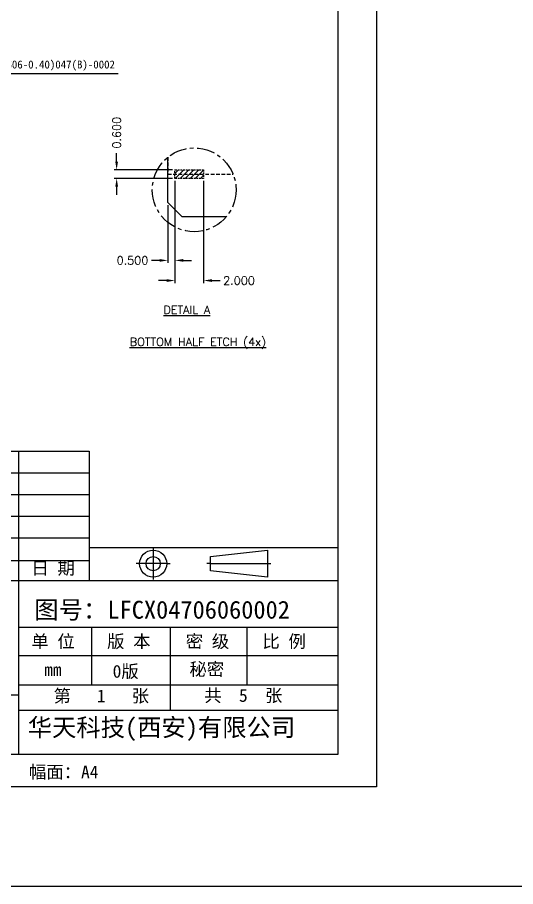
# Model space of a CAD drawing. Header units: inches. Extents: x 5 to 403, y 5 to 265.
# Drawn here: x 134.6 to 204.3, y 5.4 to 127 of the extents above; entities that cross this region are included whole.
import ezdxf
from ezdxf.lldxf.tags import DXFTag

# ---------------------------------------------------------------- set-up
doc = ezdxf.new("R2010")
doc.units = ezdxf.units.IN
doc.header["$MEASUREMENT"] = 0
for name, pattern in [('CENTER', [2, 1.25, -0.25, 0.25, -0.25]), ('DASHED', [0.75, 0.5, -0.25]), ('HIDDEN', [0.375, 0.25, -0.125])]:
    doc.linetypes.add(name, pattern=pattern)
doc.layers.add('1（实线、SECTION图示等）', color=7, linetype='Continuous')
doc.layers.add('DIM(尺寸标注）', color=4, linetype='Continuous')
doc.styles.add('SIMPLEX', font='SIMPLEX')
doc.styles.get("Standard").update_dxf_attribs({"font": ''})
doc.styles.add('宋体', font='')
doc.styles.get('Standard').set_extended_font_data('SimSun')
doc.styles.get('宋体').set_extended_font_data('SimSun')
tags = doc.linetypes.add('BORDER', pattern=[8.75, 2.5, -1.25, 2.5, -1.25, 0, -1.25]).pattern_tags.tags
tags[14:15] = [DXFTag(74, 4), DXFTag(75, 0), DXFTag(340, '0'), DXFTag(46, 1.0), DXFTag(50, 0.0), DXFTag(44, 0.0), DXFTag(45, 0.0)]
tags[12:13] = [DXFTag(74, 4), DXFTag(75, 0), DXFTag(340, '0'), DXFTag(46, 1.0), DXFTag(50, 0.0), DXFTag(44, 0.0), DXFTag(45, 0.0)]
tags[10:11] = [DXFTag(74, 4), DXFTag(75, 0), DXFTag(340, '0'), DXFTag(46, 1.0), DXFTag(50, 0.0), DXFTag(44, 0.0), DXFTag(45, 0.0)]
tags[8:9] = [DXFTag(74, 4), DXFTag(75, 0), DXFTag(340, '0'), DXFTag(46, 1.0), DXFTag(50, 0.0), DXFTag(44, 0.0), DXFTag(45, 0.0)]
tags[6:7] = [DXFTag(74, 4), DXFTag(75, 0), DXFTag(340, '0'), DXFTag(46, 1.0), DXFTag(50, 0.0), DXFTag(44, 0.0), DXFTag(45, 0.0)]
tags[4:5] = [DXFTag(74, 4), DXFTag(75, 0), DXFTag(340, '0'), DXFTag(46, 1.0), DXFTag(50, 0.0), DXFTag(44, 0.0), DXFTag(45, 0.0)]
doc.dimstyles.get("Standard").update_dxf_attribs({"dimtxt": 0.18, "dimasz": 0.18, "dimexe": 0.18, "dimexo": 0.0625, "dimgap": 0.09, "dimtad": 0, "dimtih": 1, "dimtoh": 1, "dimdec": 4, "dimzin": 0, "dimdsep": 46, "dimtxsty": 'Standard', "dimcen": 0.09, "dimadec": 0, "dimazin": 0, "dimtfac": 1, "dimtdec": 4, "dimtofl": 0, "dimtmove": 0, "dimatfit": 3, "dimfxl": 0, "dimtolj": 1, "dimtzin": 0, "dimarcsym": 0})

msp = doc.modelspace()

# ---------------------------------------------------------------- hatches: boundary and pattern name
at = {"layer": 'DIM(尺寸标注）'}
h = msp.add_hatch(dxfattribs=at)
h.set_pattern_fill('ANSI31', color=256, scale=4, style=0)
h.set_pattern_definition([(45, (-363.40845, 188.92154), (-0.3535534, 0.3535534), [])])
h.paths.add_polyline_path([(156.67329, 104.44047), (156.67329, 105.64047), (160.67329, 105.64047), (160.67329, 104.44047)])

# ---------------------------------------------------------------- linework, layer by layer
for p, q in [((91.60143, 66.2688, 0.17691), (144.65344, 66.2688, 0.17691)), ((134.79209, 66.2688, 0.17691), (134.79209, 48.18888, 0.17691)), ((144.65344, 66.2688, 0.17691), (144.65344, 48.18888, 0.17691)), ((91.60143, 63.24149, 0.17691), (144.65344, 63.24149, 0.17691)), ((91.60143, 60.21418, 0.17691), (144.65344, 60.21418, 0.17691)), ((91.60143, 57.18687, 0.17691), (144.65344, 57.18687, 0.17691)), ((91.60143, 54.15956, 0.17691), (144.65344, 54.15956, 0.17691)), ((91.60143, 50.98809, 0.17691), (144.65344, 50.98809, 0.17691)), ((91.60143, 48.18888, 0.17691), (179.45302, 48.18888, 0.17691)), ((134.79209, 48.18888, 0.17691), (134.79209, 23.88191, 0.17691)), ((134.79209, 41.68419, 0.17691), (179.45302, 41.68419, 0.17691)), ((145.01022, 41.60226, 0.17691), (145.01022, 33.60718, 0.17691)), ((156.00875, 41.60226, 0.17691), (156.00875, 30.05053, 0.17691)), ((166.72161, 41.60226, 0.17691), (166.72161, 33.60718, 0.17691)), ((134.79209, 37.71001, 0.17691), (179.45302, 37.71001, 0.17691)), ((134.79209, 33.60718, 0.17691), (179.45302, 33.60718, 0.17691)), ((134.79209, 32.17253, 0.17691), (22.8815, 32.17253, 0.17691)), ((134.79209, 30.05053, 0.17691), (179.45302, 30.05053, 0.17691))]:
    msp.add_line(p, q)
at = {"color": 5}
msp.add_line((144.65344, 52.82746, 0.17691), (179.45302, 52.82746, 0.17691), dxfattribs=at)
at = {"color": 1, "linetype": 'BORDER'}
for p, q in [((153.61932, 52.72198, 0.17691), (153.61932, 50.55747, 0.17691)), ((151.72872, 50.55747, 0.17691), (151.2312, 50.55747, 0.17691)), ((153.61932, 50.55747, 0.17691), (151.72872, 50.55747, 0.17691)), ((153.61932, 50.55747, 0.17691), (153.61932, 48.36126, 0.17691)), ((155.50992, 50.55747, 0.17691), (153.61932, 50.55747, 0.17691)), ((155.50992, 50.55747, 0.17691), (156.00745, 50.55747, 0.17691)), ((161.63242, 50.55747, 0.17691), (161.1349, 50.55747, 0.17691)), ((161.63242, 50.55747, 0.17691), (169.59284, 50.55747, 0.17691)), ((169.59284, 50.55747, 0.17691), (170.09037, 50.55747, 0.17691))]:
    msp.add_line(p, q, dxfattribs=at)
at = {"color": 6, "linetype": 'Continuous'}
for p, q in [((161.63242, 51.55252, 0.17691), (169.59284, 52.44807, 0.17691)), ((169.59284, 52.44807, 0.17691), (169.59284, 48.66687, 0.17691)), ((161.63242, 49.56242, 0.17691), (161.63242, 51.55252, 0.17691)), ((169.59284, 48.66687, 0.17691), (161.63242, 49.56242, 0.17691))]:
    msp.add_line(p, q, dxfattribs=at)
at = {"ltscale": 0.05, "elevation": 0.24017}
msp.add_lwpolyline([(5.27766, 265.2686), (403.30716, 265.2686), (403.30716, 5.38879), (5.27766, 5.38879)], close=True, dxfattribs=at)
at = {"elevation": 0.17691}
for points in [[(22.8815, 244.25775), (184.84522, 244.25775), (184.84522, 19.34948), (22.8815, 19.34948)], [(42.23736, 239.69797), (179.45302, 239.69797), (179.45302, 23.88191), (42.23736, 23.88191)]]:
    msp.add_lwpolyline(points, close=True, dxfattribs=at)
at = {"color": 6, "linetype": 'Continuous'}
for radius in [1.8906, 0.99505]:
    msp.add_circle((153.61932, 50.55747, 0.17691), radius, dxfattribs=at)
at = {"layer": '1（实线、SECTION图示等）', "elevation": 0.1444}
msp.add_lwpolyline([(163.82495, 99.04047), (157.67329, 99.04047), (155.67329, 101.04047), (155.67329, 107.39054)], dxfattribs=at)
at = {"layer": 'DIM(尺寸标注）'}
for p, q in [((148.51675, 106.79047, 0.1444), (148.51675, 107.94047, 0.1444)), ((156.32829, 105.64047, 0.1444), (148.17175, 105.64047, 0.1444)), ((156.32829, 104.44047, 0.1444), (148.17175, 104.44047, 0.1444)), ((156.67329, 104.09547, 0.1444), (156.67329, 92.62029, 0.1444)), ((156.67329, 104.09547, 0.1444), (156.67329, 89.80005, 0.1444)), ((160.67329, 104.09547, 0.1444), (160.67329, 89.80005, 0.1444)), ((148.51675, 103.29047, 0.1444), (148.51675, 102.14047, 0.1444)), ((155.67329, 100.69547, 0.1444), (155.67329, 92.62029, 0.1444)), ((154.52329, 92.96529, 0.1444), (153.37329, 92.96529, 0.1444)), ((157.82329, 92.96529, 0.1444), (158.97329, 92.96529, 0.1444)), ((155.52329, 90.14505, 0.1444), (154.37329, 90.14505, 0.1444)), ((161.82329, 90.14505, 0.1444), (162.97329, 90.14505, 0.1444))]:
    msp.add_line(p, q, dxfattribs=at)
at = {"layer": 'DIM(尺寸标注）', "linetype": 'DASHED', "elevation": 0.1444}
msp.add_lwpolyline([(155.67329, 107.39054), (155.67329, 105.04047), (164.79336, 105.04047)], dxfattribs=at)
at = {"layer": 'DIM(尺寸标注）', "linetype": 'HIDDEN', "elevation": 0.1444}
msp.add_lwpolyline([(156.67329, 104.44047), (156.67329, 105.64047), (160.67329, 105.64047), (160.67329, 104.44047)], close=True, dxfattribs=at)
at = {"layer": 'DIM(尺寸标注）', "color": 2, "linetype": 'CENTER', "ltscale": 2}
msp.add_circle((159.3632, 102.83875, 0.1444), 5.85954, dxfattribs=at)
at = {"layer": 'DIM(尺寸标注）'}
for points in [[(148.32508, 106.79047, 0.1444), (148.70841, 106.79047, 0.1444), (148.51675, 105.64047, 0.1444)], [(148.32508, 103.29047, 0.1444), (148.70841, 103.29047, 0.1444), (148.51675, 104.44047, 0.1444)], [(154.52329, 93.15696, 0.1444), (154.52329, 92.77362, 0.1444), (155.67329, 92.96529, 0.1444)], [(157.82329, 93.15696, 0.1444), (157.82329, 92.77362, 0.1444), (156.67329, 92.96529, 0.1444)], [(155.52329, 90.33672, 0.1444), (155.52329, 89.95339, 0.1444), (156.67329, 90.14505, 0.1444)], [(161.82329, 90.33672, 0.1444), (161.82329, 89.95339, 0.1444), (160.67329, 90.14505, 0.1444)]]:
    msp.add_solid(points, dxfattribs=at)

# ---------------------------------------------------------------- texts
at = {"style": '宋体'}
for s, height, p in [('图号：LFCX04706060002', 2.5, (136.99975, 42.86105, 0.25666)), ('单 位', 1.781163, (136.58277, 38.79512, 0.17691)), ('版 本', 1.781163, (147.18349, 38.79512, 0.17691)), ('密 级', 1.781163, (158.18202, 38.79512, 0.17691)), ('比 例', 1.781163, (168.89488, 38.79512, 0.17691)), ('0版', 1.781163, (147.96074, 34.60675, 0.17691)), ('秘密', 1.781163, (158.6913, 34.90855, -0.01769)), ('mm', 1.781163, (138.38238, 34.84726, 0.17691)), ('幅面：A4', 1.781163, (136.25601, 20.53698, 0.17691))]:
    msp.add_text(s, height=height, dxfattribs=at).set_placement(p)
at = {"attachment_point": 1, "style": '宋体'}
for s, insert, char_height in [('{\\fSimSun|b0|i0|c134|p2;日 期}', (136.6027, 50.83189, 0.17691), 1.7811626), ('{\\fSimSun|b0|i0|c134|p2;第   1   张}', (139.70115, 32.95469, 0.17691), 1.7811626), ('{\\fSimSun|b0|i0|c134|p2;共  5  张}', (160.76649, 33.01533, 0.17691), 1.7811626), ('{\\fSimSun|b0|i0|c134|p2;华天科技(西安)有限公司}', (136.07976, 28.90494, 0.17691), 2.4936276)]:
    msp.add_mtext(s, dxfattribs=dict(at, insert=insert, char_height=char_height))
at = {"layer": 'DIM(尺寸标注）', "attachment_point": 5}
for s, insert, char_height, style in [('{\\C4;QFN(0606-0.40)047(B)-0002}', (138.80073, 120.21327, 0.1444), 1.115046, '宋体'), ('\\A1;0.500', (150.72829, 92.96529, 0.1444), 1.15, 'SIMPLEX'), ('\\A1;2.000', (165.61829, 90.14505, 0.1444), 1.15, 'SIMPLEX'), ('{\\LDETAIL A}', (158.32766, 86.0487, 0.12542), 1.15, 'SIMPLEX'), ('{\\LBOTTOM HALF ETCH (4x)}', (159.87219, 81.37996, 0.12542), 1.15, 'SIMPLEX')]:
    msp.add_mtext(s, dxfattribs=dict(at, insert=insert, char_height=char_height, style=style))
at = {"layer": 'DIM(尺寸标注）', "insert": (148.51675, 110.81498, 0.1444), "char_height": 1.15, "attachment_point": 5, "rotation": 90, "style": 'SIMPLEX'}
msp.add_mtext('\\A1;0.600', dxfattribs=at)

# ---------------------------------------------------------------- leaders
at = {"layer": 'DIM(尺寸标注）'}
msp.add_leader([(126.83163, 108.29086, 0.1444), (129.54829, 119.09426, 0.1444), (148.74235, 119.09426, 0.1444)], dimstyle='Standard', override={"dimasz": 1, "dimgap": 0.3, "dimtad": 1}, dxfattribs=at)

doc.saveas('drawing.dxf')
